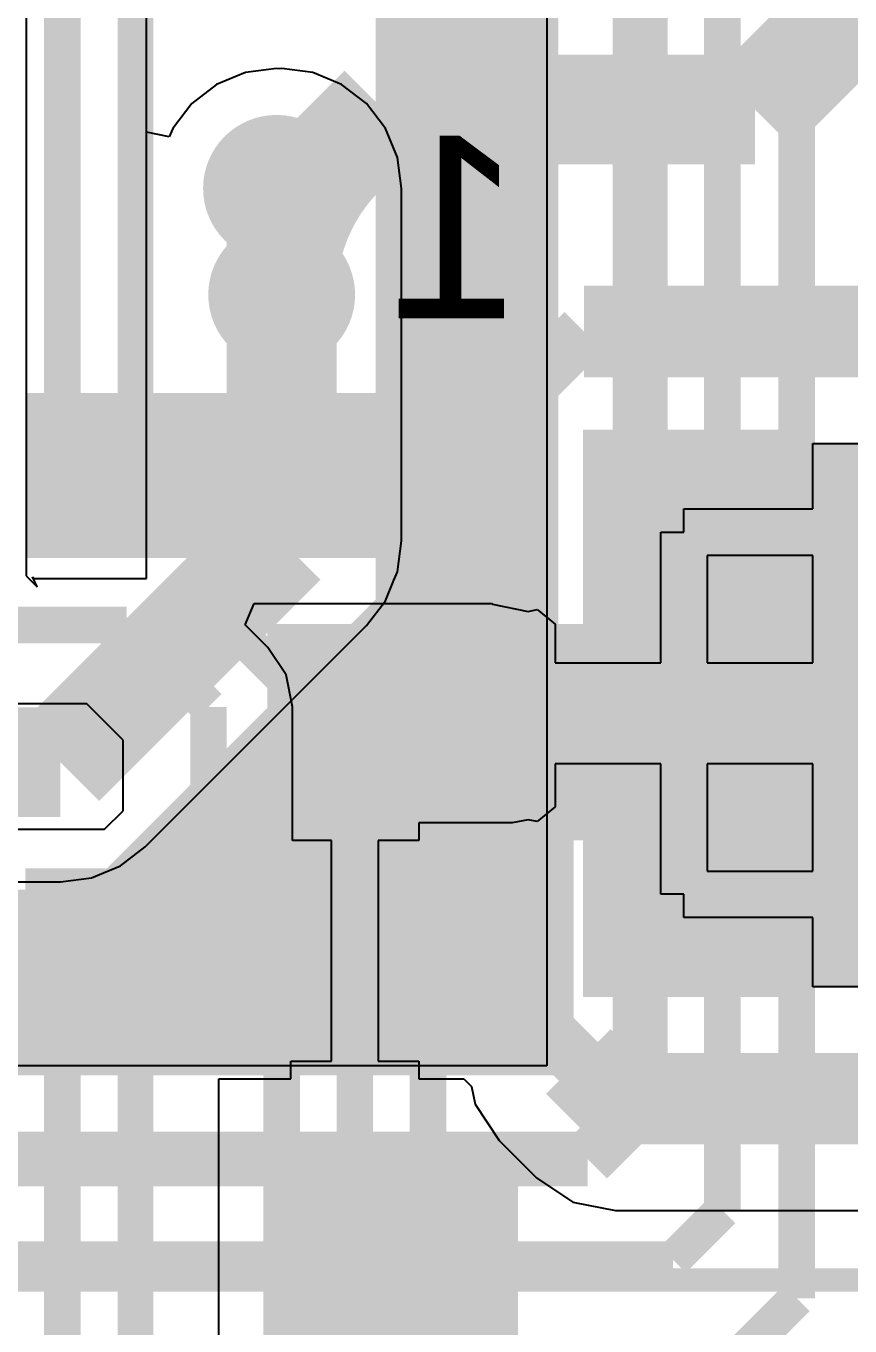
# Model space of a CAD drawing. Extents: x 81 to 196, y 150 to 213.
# Drawn here: x 183.86 to 188.36, y 157.6 to 164.71 of the extents above; entities that cross this region are included whole.
import ezdxf

# ---------------------------------------------------------------- set-up
doc = ezdxf.new("R2010")
doc.units = 0
doc.header["$MEASUREMENT"] = 0
for name, color, linetype in [('BOTTOMLAYER', 5, 'CONTINUOUS'), ('BOTTOMOVERLAY', 54, 'CONTINUOUS'), ('BOTTOMPASTE', 16, 'CONTINUOUS'), ('BOTTOMSOLDER', 6, 'CONTINUOUS'), ('MULTILAYER', 9, 'CONTINUOUS'), ('TOPLAYER', 1, 'CONTINUOUS')]:
    doc.layers.add(name, color=color, linetype=linetype)

msp = doc.modelspace()

# ---------------------------------------------------------------- linework, layer by layer
at = {"layer": 'BOTTOMLAYER'}
for p, q in [((188.158687, 162.066864), (188.158687, 162.425583)), ((188.158687, 162.425583), (189.365517, 162.425583)), ((187.454687, 161.939864), (187.454687, 162.066864)), ((187.454687, 162.066864), (188.158687, 162.066864)), ((187.327687, 161.225865), (187.327687, 161.939864)), ((187.327687, 161.939864), (187.454687, 161.939864)), ((188.158687, 161.812864), (187.581687, 161.812864)), ((187.581687, 161.812864), (187.581687, 161.225865)), ((188.158687, 161.225865), (188.158687, 161.812864)), ((185.055713, 161.432667), (185.104316, 161.549999)), ((185.104316, 161.549999), (185.704793, 161.549999)), ((185.704793, 161.549999), (186.104843, 161.549999)), ((186.104843, 161.549999), (186.401365, 161.549999)), ((186.401365, 161.549999), (186.407595, 161.545836)), ((186.407595, 161.545836), (186.602685, 161.50703)), ((186.602685, 161.50703), (186.652515, 161.516941)), ((186.652515, 161.516941), (186.750688, 161.436372)), ((185.179175, 161.309205), (185.055713, 161.432667)), ((186.750688, 161.436372), (186.750688, 161.225865)), ((185.278634, 161.160356), (185.179175, 161.309205)), ((186.750688, 161.225865), (187.327687, 161.225865)), ((187.581687, 161.225865), (188.158687, 161.225865)), ((185.313559, 160.984773), (185.278634, 161.160356)), ((184.189827, 161.000826), (181.924574, 161.000826)), ((184.388374, 160.802279), (184.189827, 161.000826)), ((185.313559, 160.254053), (185.313559, 160.984773)), ((184.388374, 160.416626), (184.388374, 160.802279)), ((187.327687, 160.673933), (186.750688, 160.673933)), ((186.750688, 160.673933), (186.750688, 160.43828)), ((187.327687, 159.959934), (187.327687, 160.673933)), ((188.158687, 160.673933), (187.581687, 160.673933)), ((187.581687, 160.673933), (187.581687, 160.086934)), ((188.158687, 160.086934), (188.158687, 160.673933)), ((184.286774, 160.315026), (184.388374, 160.416626)), ((186.750688, 160.43828), (186.652515, 160.357711)), ((186.514359, 160.350053), (186.00469, 160.350053)), ((186.00469, 160.350053), (186.00469, 160.254053)), ((186.602685, 160.367622), (186.514359, 160.350053)), ((186.652515, 160.357711), (186.602685, 160.367622)), ((181.975374, 160.315026), (184.286774, 160.315026)), ((185.527843, 160.254053), (185.313559, 160.254053)), ((185.527843, 159.046055), (185.527843, 160.254053)), ((186.00469, 160.254053), (185.781843, 160.254053)), ((185.781843, 160.254053), (185.781843, 159.046055)), ((187.581687, 160.086934), (188.158687, 160.086934)), ((187.454687, 159.959934), (187.327687, 159.959934)), ((187.454687, 159.832934), (187.454687, 159.959934)), ((188.158687, 159.832934), (187.454687, 159.832934)), ((188.158687, 159.45358), (188.158687, 159.832934)), ((189.365517, 159.45358), (188.158687, 159.45358)), ((185.304743, 158.950055), (185.304743, 159.046055)), ((185.304743, 159.046055), (185.527843, 159.046055)), ((185.781843, 159.046055), (186.00469, 159.046055)), ((186.00469, 159.046055), (186.00469, 158.950055)), ((184.910961, 157.5421), (184.910961, 158.950055)), ((184.910961, 158.950055), (185.304743, 158.950055)), ((186.00469, 158.950055), (186.251586, 158.950055)), ((186.251586, 158.950055), (186.292935, 158.908707)), ((186.292935, 158.908707), (186.312386, 158.810917)), ((186.312386, 158.810917), (186.444999, 158.612451)), ((186.444999, 158.612451), (186.648199, 158.409251)), ((186.648199, 158.409251), (186.846665, 158.276638)), ((186.846665, 158.276638), (187.080774, 158.230072)), ((187.080774, 158.230072), (189.440818, 158.230072))]:
    msp.add_line(p, q, dxfattribs=at)
for points, const_width in [([(187.842774, 164.252026), (189.425572, 165.834824)], 0.599999), ([(184.054897, 162.249998), (184.054897, 165.315549)], 0.2), ([(184.454693, 162.249998), (184.454693, 164.877145)], 0.195001), ([(185.254793, 163.696045), (185.810774, 164.252026)], 0.599999), ([(187.842774, 164.252026), (185.810774, 164.252026)], 0.599999), ([(185.254793, 163.238845), (185.254793, 163.696045)], 0.599999), ([(185.254793, 162.249998), (185.254793, 163.238845)], 0.2), ([(191.013263, 163.037337), (186.907485, 163.037337)], 0.499999), ([(186.602685, 162.732537), (186.907485, 163.037337)], 0.299999), ([(186.602685, 162.016826), (186.602685, 162.732537)], 0.299999), ([(187.487174, 160.104739), (187.487174, 161.940626)], 1.000001), ([(184.854743, 161.550457), (184.854743, 162.249998)], 0.2), ([(186.054893, 161.150407), (186.054893, 162.249998)], 0.2), ([(185.654843, 160.750357), (184.854743, 161.550457)], 0.2), ([(184.406891, 161.432626), (183.346974, 161.432626)], 0.2), ([(184.854743, 160.984773), (184.406891, 161.432626)], 0.2), ([(189.976374, 160.848426), (187.454687, 160.848426)], 1.000001), ([(185.654843, 160.750357), (186.054893, 161.150407)], 0.2), ([(184.854743, 160.010226), (184.854743, 160.984773)], 0.2), ([(185.254793, 160.350307), (185.654843, 160.750357)], 0.2), ([(186.054893, 160.350307), (185.654843, 160.750357)], 0.2), ([(185.654843, 156.356157), (185.654843, 160.750357)], 0.2), ([(185.254793, 157.543607), (185.254793, 160.350307)], 0.2), ([(186.054893, 155.895426), (186.054893, 160.350307)], 0.2), ([(186.602685, 159.319915), (186.602685, 159.857826)], 0.299999), ([(184.054897, 154.876149), (184.054897, 159.650054)], 0.2), ([(184.454693, 157.353107), (184.454693, 159.650054)], 0.195001), ([(186.877574, 159.045026), (186.602685, 159.319915)], 0.299999), ([(187.080774, 158.841826), (186.877574, 159.045026)], 0.499999), ([(190.052571, 158.841826), (187.080774, 158.841826)], 0.499999), ([(185.658374, 157.140026), (185.254793, 157.543607)], 0.2)]:
    msp.add_lwpolyline(points, dxfattribs=dict(at, const_width=const_width))
for points, const_width in [([(185.254793, 163.238845, -0.198912), (185.578082, 164.019334)], 0.599999), ([(185.254793, 163.238845, -0.198912), (185.578082, 164.019334)], 0.599999), ([(185.254793, 163.238845, -0.198912), (185.578082, 164.019334)], 0.599999), ([(185.254793, 163.238845, -0.198912), (185.578082, 164.019334)], 0.599999), ([(185.254793, 163.238845, -0.198912), (185.578082, 164.019334)], 0.599999), ([(185.254793, 163.238845, -0.198912), (185.578082, 164.019334)], 0.599999), ([(185.254793, 163.238845, -0.198912), (185.578082, 164.019334)], 0.599999), ([(185.254793, 163.238845, -0.198912), (185.578082, 164.019334)], 0.599999), ([(185.254793, 163.238845, -0.198912), (185.578082, 164.019334)], 0.599999), ([(185.254793, 163.238845, -0.198912), (185.578082, 164.019334)], 0.599999), ([(185.254793, 163.238845, -0.236077), (185.483376, 163.924625)], 0.599999), ([(185.254793, 163.238845, -0.236077), (185.483376, 163.924625)], 0.599999), ([(185.254793, 163.238845, -0.236077), (185.483376, 163.924625)], 0.599999), ([(185.254793, 163.238845, -0.236077), (185.483376, 163.924625)], 0.599999), ([(185.254793, 163.238845, -0.236077), (185.483376, 163.924625)], 0.599999), ([(185.254793, 163.238845, -0.236077), (185.483376, 163.924625)], 0.599999), ([(185.254793, 163.238845, -0.236077), (185.483376, 163.924625)], 0.599999), ([(185.254793, 163.238845, -0.236077), (185.483376, 163.924625)], 0.599999), ([(185.254793, 163.238845, -0.236077), (185.483376, 163.924625)], 0.599999), ([(185.254793, 163.238845, -0.236077), (185.483376, 163.924625)], 0.599999), ([(185.113371, 163.097423, -0.198912), (185.254793, 162.756004)], 0.2), ([(185.113371, 163.097423, -0.198912), (185.254793, 162.756004)], 0.2), ([(185.113371, 163.097423, -0.198912), (185.254793, 162.756004)], 0.2), ([(185.113371, 163.097423, -0.198912), (185.254793, 162.756004)], 0.2), ([(185.113371, 163.097423, -0.198912), (185.254793, 162.756004)], 0.2), ([(185.113371, 163.097423, -0.198912), (185.254793, 162.756004)], 0.2), ([(185.113371, 163.097423, -0.198912), (185.254793, 162.756004)], 0.2), ([(185.113371, 163.097423, -0.198912), (185.254793, 162.756004)], 0.2), ([(185.113371, 163.097423, -0.198912), (185.254793, 162.756004)], 0.2), ([(185.113371, 163.097423, -0.198912), (185.254793, 162.756004)], 0.2), ([(185.254793, 162.756004, -0.198912), (185.396216, 163.097423)], 0.2), ([(185.254793, 162.756004, -0.198912), (185.396216, 163.097423)], 0.2), ([(185.254793, 162.756004, -0.198912), (185.396216, 163.097423)], 0.2), ([(185.254793, 162.756004, -0.198912), (185.396216, 163.097423)], 0.2), ([(185.254793, 162.756004, -0.198912), (185.396216, 163.097423)], 0.2), ([(185.254793, 162.756004, -0.198912), (185.396216, 163.097423)], 0.2), ([(185.254793, 162.756004, -0.198912), (185.396216, 163.097423)], 0.2), ([(185.254793, 162.756004, -0.198912), (185.396216, 163.097423)], 0.2), ([(185.254793, 162.756004, -0.198912), (185.396216, 163.097423)], 0.2), ([(185.254793, 162.756004, -0.198912), (185.396216, 163.097423)], 0.2), ([(186.602685, 162.732524, -0.202112), (186.489607, 162.464211)], 0.299999), ([(186.602685, 162.732524, -0.202112), (186.489607, 162.464211)], 0.299999), ([(186.602685, 162.732524, -0.202112), (186.489607, 162.464211)], 0.299999), ([(186.602685, 162.732524, -0.202112), (186.489607, 162.464211)], 0.299999), ([(186.602685, 162.732524, -0.202112), (186.489607, 162.464211)], 0.299999), ([(186.602685, 162.732524, -0.202112), (186.489607, 162.464211)], 0.299999), ([(186.602685, 162.732524, -0.202112), (186.489607, 162.464211)], 0.299999), ([(186.602685, 162.732524, -0.202112), (186.489607, 162.464211)], 0.299999), ([(186.602685, 162.732524, -0.202112), (186.489607, 162.464211)], 0.299999), ([(186.602685, 162.732524, -0.202112), (186.489607, 162.464211)], 0.299999), ([(189.304996, 161.291204, -0.198912), (188.236035, 160.848426)], 1.000001), ([(185.398778, 161.006422, -0.198912), (185.504844, 160.750357)], 0.2), ([(185.654843, 160.900356, -0.198912), (185.398778, 161.006422)], 0.2), ([(185.398778, 161.006422, -0.198912), (185.504844, 160.750357)], 0.2), ([(185.654843, 160.900356, -0.198912), (185.398778, 161.006422)], 0.2), ([(185.398778, 161.006422, -0.198912), (185.504844, 160.750357)], 0.2), ([(185.654843, 160.900356, -0.198912), (185.398778, 161.006422)], 0.2), ([(185.398778, 161.006422, -0.198912), (185.504844, 160.750357)], 0.2), ([(185.654843, 160.900356, -0.198912), (185.398778, 161.006422)], 0.2), ([(185.654843, 160.900356, -0.198912), (185.398778, 161.006422)], 0.2), ([(185.398778, 161.006422, -0.198912), (185.504844, 160.750357)], 0.2), ([(185.654843, 160.900356, -0.198912), (185.398778, 161.006422)], 0.2), ([(185.398778, 161.006422, -0.198912), (185.504844, 160.750357)], 0.2), ([(185.654843, 160.900356, -0.198912), (185.398778, 161.006422)], 0.2), ([(185.398778, 161.006422, -0.198912), (185.504844, 160.750357)], 0.2), ([(185.654843, 160.900356, -0.198912), (185.398778, 161.006422)], 0.2), ([(185.398778, 161.006422, -0.198912), (185.504844, 160.750357)], 0.2), ([(185.654843, 160.900356, -0.198912), (185.398778, 161.006422)], 0.2), ([(185.398778, 161.006422, -0.198912), (185.504844, 160.750357)], 0.2), ([(185.654843, 160.900356, -0.198912), (185.398778, 161.006422)], 0.2), ([(185.398778, 161.006422, -0.198912), (185.504844, 160.750357)], 0.2), ([(185.910908, 161.006422, -0.198912), (185.654843, 160.900356)], 0.2), ([(185.910908, 161.006422, -0.198912), (185.654843, 160.900356)], 0.2), ([(185.910908, 161.006422, -0.198912), (185.654843, 160.900356)], 0.2), ([(185.910908, 161.006422, -0.198912), (185.654843, 160.900356)], 0.2), ([(185.910908, 161.006422, -0.198912), (185.654843, 160.900356)], 0.2), ([(185.910908, 161.006422, -0.198912), (185.654843, 160.900356)], 0.2), ([(185.910908, 161.006422, -0.198912), (185.654843, 160.900356)], 0.2), ([(185.910908, 161.006422, -0.198912), (185.654843, 160.900356)], 0.2), ([(185.910908, 161.006422, -0.198912), (185.654843, 160.900356)], 0.2), ([(185.910908, 161.006422, -0.198912), (185.654843, 160.900356)], 0.2), ([(185.804843, 160.750357, -0.198912), (185.910908, 161.006422)], 0.2), ([(185.804843, 160.750357, -0.198912), (185.910908, 161.006422)], 0.2), ([(185.804843, 160.750357, -0.198912), (185.910908, 161.006422)], 0.2), ([(185.804843, 160.750357, -0.198912), (185.910908, 161.006422)], 0.2), ([(185.804843, 160.750357, -0.198912), (185.910908, 161.006422)], 0.2), ([(185.804843, 160.750357, -0.198912), (185.910908, 161.006422)], 0.2), ([(185.804843, 160.750357, -0.198912), (185.910908, 161.006422)], 0.2), ([(185.804843, 160.750357, -0.198912), (185.910908, 161.006422)], 0.2), ([(185.804843, 160.750357, -0.198912), (185.910908, 161.006422)], 0.2), ([(185.804843, 160.750357, -0.198912), (185.910908, 161.006422)], 0.2), ([(185.504844, 160.750357, -0.198912), (185.398778, 160.494292)], 0.2), ([(185.504844, 160.750357, -0.198912), (185.398778, 160.494292)], 0.2), ([(185.504844, 160.750357, -0.198912), (185.398778, 160.494292)], 0.2), ([(185.504844, 160.750357, -0.198912), (185.398778, 160.494292)], 0.2), ([(185.504844, 160.750357, -0.198912), (185.398778, 160.494292)], 0.2), ([(185.504844, 160.750357, -0.198912), (185.398778, 160.494292)], 0.2), ([(185.504844, 160.750357, -0.198912), (185.398778, 160.494292)], 0.2), ([(185.504844, 160.750357, -0.198912), (185.398778, 160.494292)], 0.2), ([(185.504844, 160.750357, -0.198912), (185.398778, 160.494292)], 0.2), ([(185.504844, 160.750357, -0.198912), (185.398778, 160.494292)], 0.2), ([(185.910908, 160.494292, -0.198912), (185.804843, 160.750357)], 0.2), ([(185.910908, 160.494292, -0.198912), (185.804843, 160.750357)], 0.2), ([(185.910908, 160.494292, -0.198912), (185.804843, 160.750357)], 0.2), ([(185.910908, 160.494292, -0.198912), (185.804843, 160.750357)], 0.2), ([(185.910908, 160.494292, -0.198912), (185.804843, 160.750357)], 0.2), ([(185.910908, 160.494292, -0.198912), (185.804843, 160.750357)], 0.2), ([(185.910908, 160.494292, -0.198912), (185.804843, 160.750357)], 0.2), ([(185.910908, 160.494292, -0.198912), (185.804843, 160.750357)], 0.2), ([(185.910908, 160.494292, -0.198912), (185.804843, 160.750357)], 0.2), ([(185.910908, 160.494292, -0.198912), (185.804843, 160.750357)], 0.2), ([(185.398778, 160.494292, -0.198912), (185.654843, 160.600357)], 0.2), ([(185.398778, 160.494292, -0.198912), (185.654843, 160.600357)], 0.2), ([(185.398778, 160.494292, -0.198912), (185.654843, 160.600357)], 0.2), ([(185.398778, 160.494292, -0.198912), (185.654843, 160.600357)], 0.2), ([(185.398778, 160.494292, -0.198912), (185.654843, 160.600357)], 0.2), ([(185.398778, 160.494292, -0.198912), (185.654843, 160.600357)], 0.2), ([(185.398778, 160.494292, -0.198912), (185.654843, 160.600357)], 0.2), ([(185.398778, 160.494292, -0.198912), (185.654843, 160.600357)], 0.2), ([(185.398778, 160.494292, -0.198912), (185.654843, 160.600357)], 0.2), ([(185.398778, 160.494292, -0.198912), (185.654843, 160.600357)], 0.2), ([(185.548778, 160.644291, -0.198912), (185.654843, 160.388226)], 0.2), ([(185.548778, 160.644291, -0.198912), (185.654843, 160.388226)], 0.2), ([(185.548778, 160.644291, -0.198912), (185.654843, 160.388226)], 0.2), ([(185.548778, 160.644291, -0.198912), (185.654843, 160.388226)], 0.2), ([(185.548778, 160.644291, -0.198912), (185.654843, 160.388226)], 0.2), ([(185.548778, 160.644291, -0.198912), (185.654843, 160.388226)], 0.2), ([(185.548778, 160.644291, -0.198912), (185.654843, 160.388226)], 0.2), ([(185.548778, 160.644291, -0.198912), (185.654843, 160.388226)], 0.2), ([(185.548778, 160.644291, -0.198912), (185.654843, 160.388226)], 0.2), ([(185.548778, 160.644291, -0.198912), (185.654843, 160.388226)], 0.2), ([(185.654843, 160.388226, -0.198912), (185.760909, 160.644291)], 0.2), ([(185.654843, 160.388226, -0.198912), (185.760909, 160.644291)], 0.2), ([(185.654843, 160.388226, -0.198912), (185.760909, 160.644291)], 0.2), ([(185.654843, 160.388226, -0.198912), (185.760909, 160.644291)], 0.2), ([(185.654843, 160.388226, -0.198912), (185.760909, 160.644291)], 0.2), ([(185.654843, 160.388226, -0.198912), (185.760909, 160.644291)], 0.2), ([(185.654843, 160.388226, -0.198912), (185.760909, 160.644291)], 0.2), ([(185.654843, 160.388226, -0.198912), (185.760909, 160.644291)], 0.2), ([(185.654843, 160.388226, -0.198912), (185.760909, 160.644291)], 0.2), ([(185.654843, 160.388226, -0.198912), (185.760909, 160.644291)], 0.2), ([(185.654843, 160.600357, -0.198912), (185.910908, 160.494292)], 0.2), ([(185.654843, 160.600357, -0.198912), (185.910908, 160.494292)], 0.2), ([(185.654843, 160.600357, -0.198912), (185.910908, 160.494292)], 0.2), ([(185.654843, 160.600357, -0.198912), (185.910908, 160.494292)], 0.2), ([(185.654843, 160.600357, -0.198912), (185.910908, 160.494292)], 0.2), ([(185.654843, 160.600357, -0.198912), (185.910908, 160.494292)], 0.2), ([(185.654843, 160.600357, -0.198912), (185.910908, 160.494292)], 0.2), ([(185.654843, 160.600357, -0.198912), (185.910908, 160.494292)], 0.2), ([(185.654843, 160.600357, -0.198912), (185.910908, 160.494292)], 0.2), ([(185.654843, 160.600357, -0.198912), (185.910908, 160.494292)], 0.2)]:
    msp.add_lwpolyline(points, format="xyb", dxfattribs=dict(at, const_width=const_width))
for points, const_width in [([(185.578082, 163.869334, 1), (185.578082, 164.169334, 1)], 0.299999), ([(185.578082, 163.869334, 1), (185.578082, 164.169334, 1)], 0.299999), ([(185.578082, 163.869334, 1), (185.578082, 164.169334, 1)], 0.299999), ([(185.578082, 163.869334, 1), (185.578082, 164.169334, 1)], 0.299999), ([(185.578082, 163.869334, 1), (185.578082, 164.169334, 1)], 0.299999), ([(185.578082, 163.869334, 1), (185.578082, 164.169334, 1)], 0.299999), ([(185.578082, 163.869334, 1), (185.578082, 164.169334, 1)], 0.299999), ([(185.578082, 163.869334, 1), (185.578082, 164.169334, 1)], 0.299999), ([(185.578082, 163.869334, 1), (185.578082, 164.169334, 1)], 0.299999), ([(185.578082, 163.869334, 1), (185.578082, 164.169334, 1)], 0.299999), ([(185.483376, 163.774625, 1), (185.483376, 164.074625, 1)], 0.299999), ([(185.483376, 163.774625, 1), (185.483376, 164.074625, 1)], 0.299999), ([(185.483376, 163.774625, 1), (185.483376, 164.074625, 1)], 0.299999), ([(185.483376, 163.774625, 1), (185.483376, 164.074625, 1)], 0.299999), ([(185.483376, 163.774625, 1), (185.483376, 164.074625, 1)], 0.299999), ([(185.483376, 163.774625, 1), (185.483376, 164.074625, 1)], 0.299999), ([(185.483376, 163.774625, 1), (185.483376, 164.074625, 1)], 0.299999), ([(185.483376, 163.774625, 1), (185.483376, 164.074625, 1)], 0.299999), ([(185.483376, 163.774625, 1), (185.483376, 164.074625, 1)], 0.299999), ([(185.483376, 163.774625, 1), (185.483376, 164.074625, 1)], 0.299999), ([(185.226574, 163.670226, 1), (185.226574, 163.970226, 1)], 0.299999), ([(185.254793, 163.088846, 1), (185.254793, 163.388845, 1)], 0.299999), ([(185.254793, 163.088846, 1), (185.254793, 163.388845, 1)], 0.299999), ([(185.254793, 163.088846, 1), (185.254793, 163.388845, 1)], 0.299999), ([(185.254793, 163.088846, 1), (185.254793, 163.388845, 1)], 0.299999), ([(185.254793, 163.088846, 1), (185.254793, 163.388845, 1)], 0.299999), ([(185.254793, 163.088846, 1), (185.254793, 163.388845, 1)], 0.299999), ([(185.254793, 163.088846, 1), (185.254793, 163.388845, 1)], 0.299999), ([(185.254793, 163.088846, 1), (185.254793, 163.388845, 1)], 0.299999), ([(185.254793, 163.088846, 1), (185.254793, 163.388845, 1)], 0.299999), ([(185.254793, 163.088846, 1), (185.254793, 163.388845, 1)], 0.299999), ([(185.254793, 163.088846, 1), (185.254793, 163.388845, 1)], 0.299999), ([(185.254793, 163.088846, 1), (185.254793, 163.388845, 1)], 0.299999), ([(185.254793, 163.088846, 1), (185.254793, 163.388845, 1)], 0.299999), ([(185.254793, 163.088846, 1), (185.254793, 163.388845, 1)], 0.299999), ([(185.254793, 163.088846, 1), (185.254793, 163.388845, 1)], 0.299999), ([(185.254793, 163.088846, 1), (185.254793, 163.388845, 1)], 0.299999), ([(185.254793, 163.088846, 1), (185.254793, 163.388845, 1)], 0.299999), ([(185.254793, 163.088846, 1), (185.254793, 163.388845, 1)], 0.299999), ([(185.254793, 163.088846, 1), (185.254793, 163.388845, 1)], 0.299999), ([(185.254793, 163.088846, 1), (185.254793, 163.388845, 1)], 0.299999), ([(185.254793, 163.088846, 1), (185.254793, 163.388845, 1)], 0.299999), ([(185.113371, 163.047423, 1), (185.113371, 163.147423, 1)], 0.1), ([(185.113371, 163.047423, 1), (185.113371, 163.147423, 1)], 0.1), ([(185.113371, 163.047423, 1), (185.113371, 163.147423, 1)], 0.1), ([(185.113371, 163.047423, 1), (185.113371, 163.147423, 1)], 0.1), ([(185.113371, 163.047423, 1), (185.113371, 163.147423, 1)], 0.1), ([(185.113371, 163.047423, 1), (185.113371, 163.147423, 1)], 0.1), ([(185.113371, 163.047423, 1), (185.113371, 163.147423, 1)], 0.1), ([(185.113371, 163.047423, 1), (185.113371, 163.147423, 1)], 0.1), ([(185.113371, 163.047423, 1), (185.113371, 163.147423, 1)], 0.1), ([(185.113371, 163.047423, 1), (185.113371, 163.147423, 1)], 0.1), ([(185.396216, 163.047423, 1), (185.396216, 163.147423, 1)], 0.1), ([(185.396216, 163.047423, 1), (185.396216, 163.147423, 1)], 0.1), ([(185.396216, 163.047423, 1), (185.396216, 163.147423, 1)], 0.1), ([(185.396216, 163.047423, 1), (185.396216, 163.147423, 1)], 0.1), ([(185.396216, 163.047423, 1), (185.396216, 163.147423, 1)], 0.1), ([(185.396216, 163.047423, 1), (185.396216, 163.147423, 1)], 0.1), ([(185.396216, 163.047423, 1), (185.396216, 163.147423, 1)], 0.1), ([(185.396216, 163.047423, 1), (185.396216, 163.147423, 1)], 0.1), ([(185.396216, 163.047423, 1), (185.396216, 163.147423, 1)], 0.1), ([(185.396216, 163.047423, 1), (185.396216, 163.147423, 1)], 0.1), ([(185.254793, 162.706004, 1), (185.254793, 162.806004, 1)], 0.1), ([(185.254793, 162.706004, 1), (185.254793, 162.806004, 1)], 0.1), ([(185.254793, 162.706004, 1), (185.254793, 162.806004, 1)], 0.1), ([(185.254793, 162.706004, 1), (185.254793, 162.806004, 1)], 0.1), ([(185.254793, 162.706004, 1), (185.254793, 162.806004, 1)], 0.1), ([(185.254793, 162.706004, 1), (185.254793, 162.806004, 1)], 0.1), ([(185.254793, 162.706004, 1), (185.254793, 162.806004, 1)], 0.1), ([(185.254793, 162.706004, 1), (185.254793, 162.806004, 1)], 0.1), ([(185.254793, 162.706004, 1), (185.254793, 162.806004, 1)], 0.1), ([(185.254793, 162.706004, 1), (185.254793, 162.806004, 1)], 0.1), ([(185.254793, 162.706004, 1), (185.254793, 162.806004, 1)], 0.1), ([(185.254793, 162.706004, 1), (185.254793, 162.806004, 1)], 0.1), ([(185.254793, 162.706004, 1), (185.254793, 162.806004, 1)], 0.1), ([(185.254793, 162.706004, 1), (185.254793, 162.806004, 1)], 0.1), ([(185.254793, 162.706004, 1), (185.254793, 162.806004, 1)], 0.1), ([(185.254793, 162.706004, 1), (185.254793, 162.806004, 1)], 0.1), ([(185.254793, 162.706004, 1), (185.254793, 162.806004, 1)], 0.1), ([(185.254793, 162.706004, 1), (185.254793, 162.806004, 1)], 0.1), ([(185.254793, 162.706004, 1), (185.254793, 162.806004, 1)], 0.1), ([(185.254793, 162.706004, 1), (185.254793, 162.806004, 1)], 0.1), ([(186.602685, 162.657526, 1), (186.602685, 162.807523, 1)], 0.15), ([(186.602685, 162.657526, 1), (186.602685, 162.807523, 1)], 0.15), ([(186.602685, 162.657526, 1), (186.602685, 162.807523, 1)], 0.15), ([(186.602685, 162.657526, 1), (186.602685, 162.807523, 1)], 0.15), ([(186.602685, 162.657526, 1), (186.602685, 162.807523, 1)], 0.15), ([(186.602685, 162.657526, 1), (186.602685, 162.807523, 1)], 0.15), ([(186.602685, 162.657526, 1), (186.602685, 162.807523, 1)], 0.15), ([(186.602685, 162.657526, 1), (186.602685, 162.807523, 1)], 0.15), ([(186.602685, 162.657526, 1), (186.602685, 162.807523, 1)], 0.15), ([(186.602685, 162.657526, 1), (186.602685, 162.807523, 1)], 0.15), ([(186.489607, 162.389213, 1), (186.489607, 162.53921, 1)], 0.15), ([(186.489607, 162.389213, 1), (186.489607, 162.53921, 1)], 0.15), ([(186.489607, 162.389213, 1), (186.489607, 162.53921, 1)], 0.15), ([(186.489607, 162.389213, 1), (186.489607, 162.53921, 1)], 0.15), ([(186.489607, 162.389213, 1), (186.489607, 162.53921, 1)], 0.15), ([(186.489607, 162.389213, 1), (186.489607, 162.53921, 1)], 0.15), ([(186.489607, 162.389213, 1), (186.489607, 162.53921, 1)], 0.15), ([(186.489607, 162.389213, 1), (186.489607, 162.53921, 1)], 0.15), ([(186.489607, 162.389213, 1), (186.489607, 162.53921, 1)], 0.15), ([(186.489607, 162.389213, 1), (186.489607, 162.53921, 1)], 0.15), ([(188.236035, 160.598426, 1), (188.236035, 161.098425, 1)], 0.499999), ([(185.398778, 160.956422, 1), (185.398778, 161.056422, 1)], 0.1), ([(185.398778, 160.956422, 1), (185.398778, 161.056422, 1)], 0.1), ([(185.398778, 160.956422, 1), (185.398778, 161.056422, 1)], 0.1), ([(185.398778, 160.956422, 1), (185.398778, 161.056422, 1)], 0.1), ([(185.398778, 160.956422, 1), (185.398778, 161.056422, 1)], 0.1), ([(185.398778, 160.956422, 1), (185.398778, 161.056422, 1)], 0.1), ([(185.398778, 160.956422, 1), (185.398778, 161.056422, 1)], 0.1), ([(185.398778, 160.956422, 1), (185.398778, 161.056422, 1)], 0.1), ([(185.398778, 160.956422, 1), (185.398778, 161.056422, 1)], 0.1), ([(185.398778, 160.956422, 1), (185.398778, 161.056422, 1)], 0.1), ([(185.398778, 160.956422, 1), (185.398778, 161.056422, 1)], 0.1), ([(185.398778, 160.956422, 1), (185.398778, 161.056422, 1)], 0.1), ([(185.398778, 160.956422, 1), (185.398778, 161.056422, 1)], 0.1), ([(185.398778, 160.956422, 1), (185.398778, 161.056422, 1)], 0.1), ([(185.398778, 160.956422, 1), (185.398778, 161.056422, 1)], 0.1), ([(185.398778, 160.956422, 1), (185.398778, 161.056422, 1)], 0.1), ([(185.398778, 160.956422, 1), (185.398778, 161.056422, 1)], 0.1), ([(185.398778, 160.956422, 1), (185.398778, 161.056422, 1)], 0.1), ([(185.398778, 160.956422, 1), (185.398778, 161.056422, 1)], 0.1), ([(185.398778, 160.956422, 1), (185.398778, 161.056422, 1)], 0.1), ([(185.910908, 160.956422, 1), (185.910908, 161.056422, 1)], 0.1), ([(185.910908, 160.956422, 1), (185.910908, 161.056422, 1)], 0.1), ([(185.910908, 160.956422, 1), (185.910908, 161.056422, 1)], 0.1), ([(185.910908, 160.956422, 1), (185.910908, 161.056422, 1)], 0.1), ([(185.910908, 160.956422, 1), (185.910908, 161.056422, 1)], 0.1), ([(185.910908, 160.956422, 1), (185.910908, 161.056422, 1)], 0.1), ([(185.910908, 160.956422, 1), (185.910908, 161.056422, 1)], 0.1), ([(185.910908, 160.956422, 1), (185.910908, 161.056422, 1)], 0.1), ([(185.910908, 160.956422, 1), (185.910908, 161.056422, 1)], 0.1), ([(185.910908, 160.956422, 1), (185.910908, 161.056422, 1)], 0.1), ([(185.910908, 160.956422, 1), (185.910908, 161.056422, 1)], 0.1), ([(185.910908, 160.956422, 1), (185.910908, 161.056422, 1)], 0.1), ([(185.910908, 160.956422, 1), (185.910908, 161.056422, 1)], 0.1), ([(185.910908, 160.956422, 1), (185.910908, 161.056422, 1)], 0.1), ([(185.910908, 160.956422, 1), (185.910908, 161.056422, 1)], 0.1), ([(185.910908, 160.956422, 1), (185.910908, 161.056422, 1)], 0.1), ([(185.910908, 160.956422, 1), (185.910908, 161.056422, 1)], 0.1), ([(185.910908, 160.956422, 1), (185.910908, 161.056422, 1)], 0.1), ([(185.910908, 160.956422, 1), (185.910908, 161.056422, 1)], 0.1), ([(185.910908, 160.956422, 1), (185.910908, 161.056422, 1)], 0.1), ([(186.369574, 160.622226, 1), (186.369574, 160.922226, 1)], 0.299999), ([(185.654843, 160.625358, 1), (185.654843, 160.875355, 1)], 0.249999), ([(185.654843, 160.850356, 1), (185.654843, 160.950356, 1)], 0.1), ([(185.654843, 160.850356, 1), (185.654843, 160.950356, 1)], 0.1), ([(185.654843, 160.850356, 1), (185.654843, 160.950356, 1)], 0.1), ([(185.654843, 160.850356, 1), (185.654843, 160.950356, 1)], 0.1), ([(185.654843, 160.850356, 1), (185.654843, 160.950356, 1)], 0.1), ([(185.654843, 160.850356, 1), (185.654843, 160.950356, 1)], 0.1), ([(185.654843, 160.850356, 1), (185.654843, 160.950356, 1)], 0.1), ([(185.654843, 160.850356, 1), (185.654843, 160.950356, 1)], 0.1), ([(185.654843, 160.850356, 1), (185.654843, 160.950356, 1)], 0.1), ([(185.654843, 160.850356, 1), (185.654843, 160.950356, 1)], 0.1), ([(185.654843, 160.850356, 1), (185.654843, 160.950356, 1)], 0.1), ([(185.654843, 160.850356, 1), (185.654843, 160.950356, 1)], 0.1), ([(185.654843, 160.850356, 1), (185.654843, 160.950356, 1)], 0.1), ([(185.654843, 160.850356, 1), (185.654843, 160.950356, 1)], 0.1), ([(185.654843, 160.850356, 1), (185.654843, 160.950356, 1)], 0.1), ([(185.654843, 160.850356, 1), (185.654843, 160.950356, 1)], 0.1), ([(185.654843, 160.850356, 1), (185.654843, 160.950356, 1)], 0.1), ([(185.654843, 160.850356, 1), (185.654843, 160.950356, 1)], 0.1), ([(185.654843, 160.850356, 1), (185.654843, 160.950356, 1)], 0.1), ([(185.654843, 160.850356, 1), (185.654843, 160.950356, 1)], 0.1), ([(185.504844, 160.700357, 1), (185.504844, 160.800357, 1)], 0.1), ([(185.504844, 160.700357, 1), (185.504844, 160.800357, 1)], 0.1), ([(185.504844, 160.700357, 1), (185.504844, 160.800357, 1)], 0.1), ([(185.504844, 160.700357, 1), (185.504844, 160.800357, 1)], 0.1), ([(185.504844, 160.700357, 1), (185.504844, 160.800357, 1)], 0.1), ([(185.504844, 160.700357, 1), (185.504844, 160.800357, 1)], 0.1), ([(185.504844, 160.700357, 1), (185.504844, 160.800357, 1)], 0.1), ([(185.504844, 160.700357, 1), (185.504844, 160.800357, 1)], 0.1), ([(185.504844, 160.700357, 1), (185.504844, 160.800357, 1)], 0.1), ([(185.504844, 160.700357, 1), (185.504844, 160.800357, 1)], 0.1), ([(185.504844, 160.700357, 1), (185.504844, 160.800357, 1)], 0.1), ([(185.504844, 160.700357, 1), (185.504844, 160.800357, 1)], 0.1), ([(185.504844, 160.700357, 1), (185.504844, 160.800357, 1)], 0.1), ([(185.504844, 160.700357, 1), (185.504844, 160.800357, 1)], 0.1), ([(185.504844, 160.700357, 1), (185.504844, 160.800357, 1)], 0.1), ([(185.504844, 160.700357, 1), (185.504844, 160.800357, 1)], 0.1), ([(185.504844, 160.700357, 1), (185.504844, 160.800357, 1)], 0.1), ([(185.504844, 160.700357, 1), (185.504844, 160.800357, 1)], 0.1), ([(185.504844, 160.700357, 1), (185.504844, 160.800357, 1)], 0.1), ([(185.504844, 160.700357, 1), (185.504844, 160.800357, 1)], 0.1), ([(185.804843, 160.700357, 1), (185.804843, 160.800357, 1)], 0.1), ([(185.804843, 160.700357, 1), (185.804843, 160.800357, 1)], 0.1), ([(185.804843, 160.700357, 1), (185.804843, 160.800357, 1)], 0.1), ([(185.804843, 160.700357, 1), (185.804843, 160.800357, 1)], 0.1), ([(185.804843, 160.700357, 1), (185.804843, 160.800357, 1)], 0.1), ([(185.804843, 160.700357, 1), (185.804843, 160.800357, 1)], 0.1), ([(185.804843, 160.700357, 1), (185.804843, 160.800357, 1)], 0.1), ([(185.804843, 160.700357, 1), (185.804843, 160.800357, 1)], 0.1), ([(185.804843, 160.700357, 1), (185.804843, 160.800357, 1)], 0.1), ([(185.804843, 160.700357, 1), (185.804843, 160.800357, 1)], 0.1), ([(185.804843, 160.700357, 1), (185.804843, 160.800357, 1)], 0.1), ([(185.804843, 160.700357, 1), (185.804843, 160.800357, 1)], 0.1), ([(185.804843, 160.700357, 1), (185.804843, 160.800357, 1)], 0.1), ([(185.804843, 160.700357, 1), (185.804843, 160.800357, 1)], 0.1), ([(185.804843, 160.700357, 1), (185.804843, 160.800357, 1)], 0.1), ([(185.804843, 160.700357, 1), (185.804843, 160.800357, 1)], 0.1), ([(185.804843, 160.700357, 1), (185.804843, 160.800357, 1)], 0.1), ([(185.804843, 160.700357, 1), (185.804843, 160.800357, 1)], 0.1), ([(185.804843, 160.700357, 1), (185.804843, 160.800357, 1)], 0.1), ([(185.804843, 160.700357, 1), (185.804843, 160.800357, 1)], 0.1), ([(185.548778, 160.594291, 1), (185.548778, 160.694291, 1)], 0.1), ([(185.548778, 160.594291, 1), (185.548778, 160.694291, 1)], 0.1), ([(185.548778, 160.594291, 1), (185.548778, 160.694291, 1)], 0.1), ([(185.548778, 160.594291, 1), (185.548778, 160.694291, 1)], 0.1), ([(185.548778, 160.594291, 1), (185.548778, 160.694291, 1)], 0.1), ([(185.548778, 160.594291, 1), (185.548778, 160.694291, 1)], 0.1), ([(185.548778, 160.594291, 1), (185.548778, 160.694291, 1)], 0.1), ([(185.548778, 160.594291, 1), (185.548778, 160.694291, 1)], 0.1), ([(185.548778, 160.594291, 1), (185.548778, 160.694291, 1)], 0.1), ([(185.548778, 160.594291, 1), (185.548778, 160.694291, 1)], 0.1), ([(185.654843, 160.550357, 1), (185.654843, 160.650357, 1)], 0.1), ([(185.654843, 160.550357, 1), (185.654843, 160.650357, 1)], 0.1), ([(185.654843, 160.550357, 1), (185.654843, 160.650357, 1)], 0.1), ([(185.654843, 160.550357, 1), (185.654843, 160.650357, 1)], 0.1), ([(185.654843, 160.550357, 1), (185.654843, 160.650357, 1)], 0.1), ([(185.654843, 160.550357, 1), (185.654843, 160.650357, 1)], 0.1), ([(185.654843, 160.550357, 1), (185.654843, 160.650357, 1)], 0.1), ([(185.654843, 160.550357, 1), (185.654843, 160.650357, 1)], 0.1), ([(185.654843, 160.550357, 1), (185.654843, 160.650357, 1)], 0.1), ([(185.654843, 160.550357, 1), (185.654843, 160.650357, 1)], 0.1), ([(185.654843, 160.550357, 1), (185.654843, 160.650357, 1)], 0.1), ([(185.654843, 160.550357, 1), (185.654843, 160.650357, 1)], 0.1), ([(185.654843, 160.550357, 1), (185.654843, 160.650357, 1)], 0.1), ([(185.654843, 160.550357, 1), (185.654843, 160.650357, 1)], 0.1), ([(185.654843, 160.550357, 1), (185.654843, 160.650357, 1)], 0.1), ([(185.654843, 160.550357, 1), (185.654843, 160.650357, 1)], 0.1), ([(185.654843, 160.550357, 1), (185.654843, 160.650357, 1)], 0.1), ([(185.654843, 160.550357, 1), (185.654843, 160.650357, 1)], 0.1), ([(185.654843, 160.550357, 1), (185.654843, 160.650357, 1)], 0.1), ([(185.654843, 160.550357, 1), (185.654843, 160.650357, 1)], 0.1), ([(185.760909, 160.594291, 1), (185.760909, 160.694291, 1)], 0.1), ([(185.760909, 160.594291, 1), (185.760909, 160.694291, 1)], 0.1), ([(185.760909, 160.594291, 1), (185.760909, 160.694291, 1)], 0.1), ([(185.760909, 160.594291, 1), (185.760909, 160.694291, 1)], 0.1), ([(185.760909, 160.594291, 1), (185.760909, 160.694291, 1)], 0.1), ([(185.760909, 160.594291, 1), (185.760909, 160.694291, 1)], 0.1), ([(185.760909, 160.594291, 1), (185.760909, 160.694291, 1)], 0.1), ([(185.760909, 160.594291, 1), (185.760909, 160.694291, 1)], 0.1), ([(185.760909, 160.594291, 1), (185.760909, 160.694291, 1)], 0.1), ([(185.760909, 160.594291, 1), (185.760909, 160.694291, 1)], 0.1), ([(185.398778, 160.444292, 1), (185.398778, 160.544291, 1)], 0.1), ([(185.398778, 160.444292, 1), (185.398778, 160.544291, 1)], 0.1), ([(185.398778, 160.444292, 1), (185.398778, 160.544291, 1)], 0.1), ([(185.398778, 160.444292, 1), (185.398778, 160.544291, 1)], 0.1), ([(185.398778, 160.444292, 1), (185.398778, 160.544291, 1)], 0.1), ([(185.398778, 160.444292, 1), (185.398778, 160.544291, 1)], 0.1), ([(185.398778, 160.444292, 1), (185.398778, 160.544291, 1)], 0.1), ([(185.398778, 160.444292, 1), (185.398778, 160.544291, 1)], 0.1), ([(185.398778, 160.444292, 1), (185.398778, 160.544291, 1)], 0.1), ([(185.398778, 160.444292, 1), (185.398778, 160.544291, 1)], 0.1), ([(185.398778, 160.444292, 1), (185.398778, 160.544291, 1)], 0.1), ([(185.398778, 160.444292, 1), (185.398778, 160.544291, 1)], 0.1), ([(185.398778, 160.444292, 1), (185.398778, 160.544291, 1)], 0.1), ([(185.398778, 160.444292, 1), (185.398778, 160.544291, 1)], 0.1), ([(185.398778, 160.444292, 1), (185.398778, 160.544291, 1)], 0.1), ([(185.398778, 160.444292, 1), (185.398778, 160.544291, 1)], 0.1), ([(185.398778, 160.444292, 1), (185.398778, 160.544291, 1)], 0.1), ([(185.398778, 160.444292, 1), (185.398778, 160.544291, 1)], 0.1), ([(185.398778, 160.444292, 1), (185.398778, 160.544291, 1)], 0.1), ([(185.398778, 160.444292, 1), (185.398778, 160.544291, 1)], 0.1), ([(185.910908, 160.444292, 1), (185.910908, 160.544291, 1)], 0.1), ([(185.910908, 160.444292, 1), (185.910908, 160.544291, 1)], 0.1), ([(185.910908, 160.444292, 1), (185.910908, 160.544291, 1)], 0.1), ([(185.910908, 160.444292, 1), (185.910908, 160.544291, 1)], 0.1), ([(185.910908, 160.444292, 1), (185.910908, 160.544291, 1)], 0.1), ([(185.910908, 160.444292, 1), (185.910908, 160.544291, 1)], 0.1), ([(185.910908, 160.444292, 1), (185.910908, 160.544291, 1)], 0.1), ([(185.910908, 160.444292, 1), (185.910908, 160.544291, 1)], 0.1), ([(185.910908, 160.444292, 1), (185.910908, 160.544291, 1)], 0.1), ([(185.910908, 160.444292, 1), (185.910908, 160.544291, 1)], 0.1), ([(185.910908, 160.444292, 1), (185.910908, 160.544291, 1)], 0.1), ([(185.910908, 160.444292, 1), (185.910908, 160.544291, 1)], 0.1), ([(185.910908, 160.444292, 1), (185.910908, 160.544291, 1)], 0.1), ([(185.910908, 160.444292, 1), (185.910908, 160.544291, 1)], 0.1), ([(185.910908, 160.444292, 1), (185.910908, 160.544291, 1)], 0.1), ([(185.910908, 160.444292, 1), (185.910908, 160.544291, 1)], 0.1), ([(185.910908, 160.444292, 1), (185.910908, 160.544291, 1)], 0.1), ([(185.910908, 160.444292, 1), (185.910908, 160.544291, 1)], 0.1), ([(185.910908, 160.444292, 1), (185.910908, 160.544291, 1)], 0.1), ([(185.910908, 160.444292, 1), (185.910908, 160.544291, 1)], 0.1), ([(185.654843, 160.338226, 1), (185.654843, 160.438226, 1)], 0.1), ([(185.654843, 160.338226, 1), (185.654843, 160.438226, 1)], 0.1), ([(185.654843, 160.338226, 1), (185.654843, 160.438226, 1)], 0.1), ([(185.654843, 160.338226, 1), (185.654843, 160.438226, 1)], 0.1), ([(185.654843, 160.338226, 1), (185.654843, 160.438226, 1)], 0.1), ([(185.654843, 160.338226, 1), (185.654843, 160.438226, 1)], 0.1), ([(185.654843, 160.338226, 1), (185.654843, 160.438226, 1)], 0.1), ([(185.654843, 160.338226, 1), (185.654843, 160.438226, 1)], 0.1), ([(185.654843, 160.338226, 1), (185.654843, 160.438226, 1)], 0.1), ([(185.654843, 160.338226, 1), (185.654843, 160.438226, 1)], 0.1), ([(185.654843, 160.338226, 1), (185.654843, 160.438226, 1)], 0.1), ([(185.654843, 160.338226, 1), (185.654843, 160.438226, 1)], 0.1), ([(185.654843, 160.338226, 1), (185.654843, 160.438226, 1)], 0.1), ([(185.654843, 160.338226, 1), (185.654843, 160.438226, 1)], 0.1), ([(185.654843, 160.338226, 1), (185.654843, 160.438226, 1)], 0.1), ([(185.654843, 160.338226, 1), (185.654843, 160.438226, 1)], 0.1), ([(185.654843, 160.338226, 1), (185.654843, 160.438226, 1)], 0.1), ([(185.654843, 160.338226, 1), (185.654843, 160.438226, 1)], 0.1), ([(185.654843, 160.338226, 1), (185.654843, 160.438226, 1)], 0.1), ([(185.654843, 160.338226, 1), (185.654843, 160.438226, 1)], 0.1)]:
    msp.add_lwpolyline(points, format="xyb", close=True, dxfattribs=dict(at, const_width=const_width))
for points in [[(184.154897, 162.599997), (183.954898, 162.599997), (184.154897, 161.899999), (183.954898, 161.899999)], [(184.554693, 162.599997), (184.354694, 162.599997), (184.554693, 161.899999), (184.354694, 161.899999)], [(184.954743, 162.599997), (184.754744, 162.599997), (184.954743, 161.899999), (184.754744, 161.899999)], [(185.354793, 162.599997), (185.154794, 162.599997), (185.354793, 161.899999), (185.154794, 161.899999)], [(185.754843, 162.599997), (185.554844, 162.599997), (185.754843, 161.899999), (185.554844, 161.899999)], [(186.154893, 162.599997), (185.954894, 162.599997), (186.154893, 161.899999), (185.954894, 161.899999)], [(186.554689, 162.599997), (186.35469, 162.599997), (186.554689, 161.899999), (186.35469, 161.899999)], [(187.004688, 161.479865), (187.904687, 161.479865), (187.004688, 162.399863), (187.904687, 162.399863)], [(188.833374, 159.45358), (188.833374, 162.425583), (187.385574, 159.45358), (187.385574, 162.425583)], [(188.350774, 160.254053), (188.350774, 161.438227), (185.175774, 160.254053), (185.175774, 161.438227)], [(187.004688, 159.499935), (187.904687, 159.499935), (187.004688, 160.419933), (187.904687, 160.419933)], [(184.154897, 160.000053), (183.954898, 160.000053), (184.154897, 159.300055), (183.954898, 159.300055)], [(184.554693, 160.000053), (184.354694, 160.000053), (184.554693, 159.300055), (184.354694, 159.300055)], [(184.954743, 160.000053), (184.754744, 160.000053), (184.954743, 159.300055), (184.754744, 159.300055)], [(185.354793, 160.000053), (185.154794, 160.000053), (185.354793, 159.300055), (185.154794, 159.300055)], [(185.754843, 160.000053), (185.554844, 160.000053), (185.754843, 159.300055), (185.554844, 159.300055)], [(186.154893, 160.000053), (185.954894, 160.000053), (186.154893, 159.300055), (185.954894, 159.300055)], [(186.554689, 160.000053), (186.35469, 160.000053), (186.554689, 159.300055), (186.35469, 159.300055)], [(186.547374, 157.317826), (186.547374, 158.638626), (185.254793, 157.317826), (185.254793, 158.638626)], [(186.547374, 155.489026), (186.547374, 158.562426), (185.654843, 155.489026), (185.654843, 158.562426)]]:
    msp.add_solid(points, dxfattribs=at)
at = {"layer": 'BOTTOMOVERLAY', "const_width": 0.127}
msp.add_lwpolyline([(188.454685, 157.849956), (176.054761, 157.849956)], dxfattribs=at)
at = {"layer": 'BOTTOMPASTE'}
for points in [[(184.154897, 162.599997), (183.954898, 162.599997), (184.154897, 161.899999), (183.954898, 161.899999)], [(184.554693, 162.599997), (184.354694, 162.599997), (184.554693, 161.899999), (184.354694, 161.899999)], [(184.954743, 162.599997), (184.754744, 162.599997), (184.954743, 161.899999), (184.754744, 161.899999)], [(185.354793, 162.599997), (185.154794, 162.599997), (185.354793, 161.899999), (185.154794, 161.899999)], [(185.754843, 162.599997), (185.554844, 162.599997), (185.754843, 161.899999), (185.554844, 161.899999)], [(186.154893, 162.599997), (185.954894, 162.599997), (186.154893, 161.899999), (185.954894, 161.899999)], [(186.554689, 162.599997), (186.35469, 162.599997), (186.554689, 161.899999), (186.35469, 161.899999)], [(187.004688, 161.479865), (187.904687, 161.479865), (187.004688, 162.399863), (187.904687, 162.399863)], [(187.004688, 159.499935), (187.904687, 159.499935), (187.004688, 160.419933), (187.904687, 160.419933)], [(184.154897, 160.000053), (183.954898, 160.000053), (184.154897, 159.300055), (183.954898, 159.300055)], [(184.554693, 160.000053), (184.354694, 160.000053), (184.554693, 159.300055), (184.354694, 159.300055)], [(184.954743, 160.000053), (184.754744, 160.000053), (184.954743, 159.300055), (184.754744, 159.300055)], [(185.354793, 160.000053), (185.154794, 160.000053), (185.354793, 159.300055), (185.154794, 159.300055)], [(185.754843, 160.000053), (185.554844, 160.000053), (185.754843, 159.300055), (185.554844, 159.300055)], [(186.154893, 160.000053), (185.954894, 160.000053), (186.154893, 159.300055), (185.954894, 159.300055)], [(186.554689, 160.000053), (186.35469, 160.000053), (186.554689, 159.300055), (186.35469, 159.300055)]]:
    msp.add_solid(points, dxfattribs=at)
at = {"layer": 'BOTTOMSOLDER'}
for points, const_width in [([(185.226574, 163.619426, 1), (185.226574, 164.021026, 1)], 0.401599), ([(185.254793, 163.038046, 1), (185.254793, 163.439645, 1)], 0.401599), ([(186.369574, 160.571426, 1), (186.369574, 160.973026, 1)], 0.401599), ([(185.654843, 160.574558, 1), (185.654843, 160.926155, 1)], 0.351599)]:
    msp.add_lwpolyline(points, format="xyb", close=True, dxfattribs=dict(at, const_width=const_width))
for points in [[(184.256497, 162.701597), (183.853298, 162.701597), (184.256497, 161.798399), (183.853298, 161.798399)], [(184.656293, 162.701597), (184.253094, 162.701597), (184.656293, 161.798399), (184.253094, 161.798399)], [(185.056343, 162.701597), (184.653144, 162.701597), (185.056343, 161.798399), (184.653144, 161.798399)], [(185.456393, 162.701597), (185.053194, 162.701597), (185.456393, 161.798399), (185.053194, 161.798399)], [(185.856443, 162.701597), (185.453244, 162.701597), (185.856443, 161.798399), (185.453244, 161.798399)], [(186.256493, 162.701597), (185.853294, 162.701597), (186.256493, 161.798399), (185.853294, 161.798399)], [(186.656289, 162.701597), (186.25309, 162.701597), (186.656289, 161.798399), (186.25309, 161.798399)], [(186.903088, 161.378265), (188.006286, 161.378265), (186.903088, 162.501463), (188.006286, 162.501463)], [(186.903088, 159.398335), (188.006286, 159.398335), (186.903088, 160.521533), (188.006286, 160.521533)], [(184.256497, 160.101653), (183.853298, 160.101653), (184.256497, 159.198455), (183.853298, 159.198455)], [(184.656293, 160.101653), (184.253094, 160.101653), (184.656293, 159.198455), (184.253094, 159.198455)], [(185.056343, 160.101653), (184.653144, 160.101653), (185.056343, 159.198455), (184.653144, 159.198455)], [(185.456393, 160.101653), (185.053194, 160.101653), (185.456393, 159.198455), (185.053194, 159.198455)], [(185.856443, 160.101653), (185.453244, 160.101653), (185.856443, 159.198455), (185.453244, 159.198455)], [(186.256493, 160.101653), (185.853294, 160.101653), (186.256493, 159.198455), (185.853294, 159.198455)], [(186.656289, 160.101653), (186.25309, 160.101653), (186.656289, 159.198455), (186.25309, 159.198455)]]:
    msp.add_solid(points, dxfattribs=at)
at = {"layer": 'MULTILAYER'}
for points, const_width in [([(185.226574, 163.670226, 1), (185.226574, 163.970226, 1)], 0.299999), ([(185.254793, 163.088846, 1), (185.254793, 163.388845, 1)], 0.299999), ([(186.369574, 160.622226, 1), (186.369574, 160.922226, 1)], 0.299999), ([(185.654843, 160.625358, 1), (185.654843, 160.875355, 1)], 0.249999)]:
    msp.add_lwpolyline(points, format="xyb", close=True, dxfattribs=dict(at, const_width=const_width))
at = {"layer": 'TOPLAYER'}
for p, q in [((186.705179, 166.10443), (186.705179, 159.021422)), ((183.85677, 165.772231), (183.85677, 161.70131)), ((184.515374, 161.686626), (184.515374, 165.471226)), ((184.515374, 164.127254), (184.515374, 165.177935)), ((185.056889, 164.453494), (184.898772, 164.387997)), ((185.226574, 164.475833), (185.056889, 164.453494)), ((185.240684, 164.473976), (185.226574, 164.475833)), ((185.254793, 164.475833), (185.240684, 164.473976)), ((185.424478, 164.453494), (185.254793, 164.475833)), ((185.582596, 164.387997), (185.424478, 164.453494)), ((184.898772, 164.387997), (184.762991, 164.283809)), ((185.718376, 164.283809), (185.582596, 164.387997)), ((184.762991, 164.283809), (184.658803, 164.148028)), ((185.822565, 164.148028), (185.718376, 164.283809)), ((184.639933, 164.102476), (184.515374, 164.127254)), ((184.658803, 164.148028), (184.639933, 164.102476)), ((185.888061, 163.989911), (185.822565, 164.148028)), ((185.9104, 163.820226), (185.888061, 163.989911)), ((185.9104, 161.892645), (185.9104, 163.820226)), ((185.888061, 161.722961), (185.9104, 161.892645)), ((183.85677, 161.70131), (183.917331, 161.640749)), ((183.917331, 161.640749), (183.892675, 161.695897)), ((183.892675, 161.695897), (183.901946, 161.686626)), ((183.901946, 161.686626), (184.515374, 161.686626)), ((185.822567, 161.564843), (185.868879, 161.676649)), ((185.868879, 161.676649), (185.888061, 161.722961)), ((185.718376, 161.42906), (185.822567, 161.564843)), ((184.508359, 160.219044), (185.718376, 161.42906)), ((184.372578, 160.114854), (184.508359, 160.219044)), ((184.279954, 160.07649), (184.372578, 160.114854)), ((184.044776, 160.02702), (184.21446, 160.04936)), ((184.21446, 160.04936), (184.279954, 160.07649)), ((182.944968, 160.02702), (184.044776, 160.02702)), ((186.705179, 159.021422), (180.260381, 159.021422))]:
    msp.add_line(p, q, dxfattribs=at)
for points, const_width in [([(188.071374, 157.749626), (188.071374, 167.477826)], 0.2), ([(187.664974, 158.232226), (187.664974, 167.020626)], 0.2), ([(187.214975, 158.798227), (187.214975, 166.353025)], 0.299999), ([(186.267974, 161.363487), (186.267974, 165.510225)], 1.000001), ([(185.254793, 161.892645), (185.254793, 163.820226)], 0.599999), ([(184.044776, 160.682627), (185.254793, 161.892645)], 0.599999), ([(185.654843, 160.750357), (186.267974, 161.363487)], 1.000001), ([(184.381313, 159.476826), (185.654843, 160.750357)], 1.000001), ([(184.044776, 160.682627), (182.680973, 160.682627)], 0.599999), ([(184.381313, 159.476826), (181.416574, 159.476826)], 1.000001), ([(186.928374, 158.511626), (187.214975, 158.798227)], 0.299999), ([(186.928374, 158.511626), (179.943374, 158.511626)], 0.299999), ([(187.394375, 157.961627), (187.664974, 158.232226)], 0.2), ([(187.394375, 157.961627), (179.274173, 157.961627)], 0.2), ([(187.766574, 157.444826), (188.071374, 157.749626)], 0.2)]:
    msp.add_lwpolyline(points, dxfattribs=dict(at, const_width=const_width))
for points, const_width in [([(185.226574, 163.670226, 1), (185.226574, 163.970226, 1)], 0.299999), ([(185.254793, 163.088846, 1), (185.254793, 163.388845, 1)], 0.299999), ([(186.369574, 160.622226, 1), (186.369574, 160.922226, 1)], 0.299999), ([(185.654843, 160.625358, 1), (185.654843, 160.875355, 1)], 0.249999)]:
    msp.add_lwpolyline(points, format="xyb", close=True, dxfattribs=dict(at, const_width=const_width))
for points in [[(186.852174, 159.045026), (186.852174, 161.363487), (185.529972, 159.045026), (185.529972, 161.363487)], [(186.852174, 158.968826), (186.852174, 159.984826), (182.991374, 158.968826), (182.991374, 159.984826)], [(186.801374, 159.045026), (186.801374, 159.984826), (184.312174, 159.045026), (184.312174, 159.984826)]]:
    msp.add_solid(points, dxfattribs=at)

# ---------------------------------------------------------------- texts
at = {"layer": 'BOTTOMOVERLAY', "text_generation_flag": 2}
msp.add_text('1', height=1.000001, dxfattribs=at).set_placement((186.572774, 163.109026))

doc.saveas('drawing.dxf')
